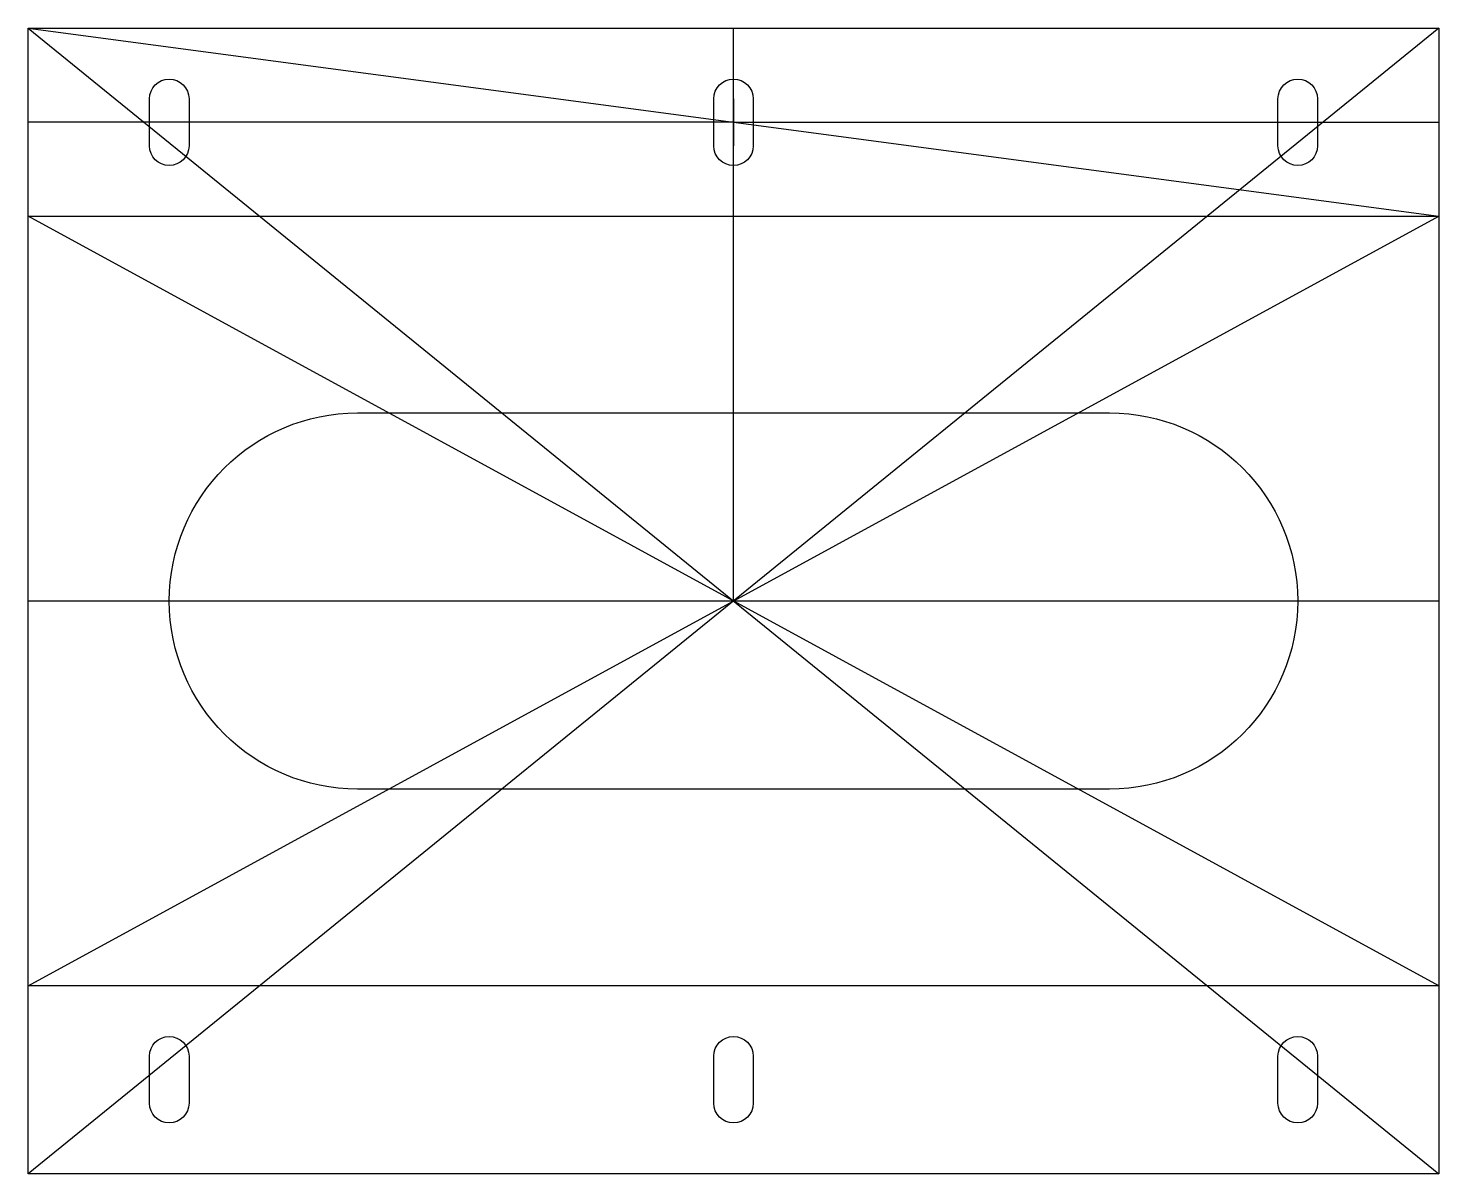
# Model space of a CAD drawing. Header units: millimetres. Extents: x -75 to 75, y -61 to 61.
import ezdxf

# ---------------------------------------------------------------- set-up
doc = ezdxf.new("R2010")
doc.units = ezdxf.units.MM
doc.layers.get('0').update_dxf_attribs({"linetype": 'CONTINUOUS'})

msp = doc.modelspace()

# ---------------------------------------------------------------- linework, layer by layer
for p, q in [((-75, 60.9), (75, 60.9)), ((-75, -60.9), (-75, 60.9)), ((-75, 60.9), (75, -60.9)), ((75, 60.9), (-75, -60.9)), ((-75, 60.9), (75, 40.9)), ((0, 0), (0, 60.9)), ((75, 60.9), (75, -60.9)), ((0, 53.4), (0, 48.4)), ((0, 50.9), (-75, 50.9)), ((0, 50.9), (75, 50.9)), ((-75, -40.9), (-75, 40.9)), ((-75, 40.9), (75, 40.9)), ((75, -40.9), (-75, 40.9)), ((-75, -40.9), (75, 40.9)), ((75, 40.9), (75, -40.9)), ((-75, 0), (75, 0)), ((-40, 0), (40, 0)), ((75, -40.9), (-75, -40.9)), ((75, -60.9), (-75, -60.9))]:
    msp.add_line(p, q)
for points in [[(-62.1, 53.4, -1), (-57.9, 53.4), (-57.9, 48.4, -1), (-62.1, 48.4)], [(-2.1, 48.4), (-2.1, 53.4, -1), (2.1, 53.4), (2.1, 48.4, -1)], [(57.9, 53.4, -1), (62.1, 53.4), (62.1, 48.4, -1), (57.9, 48.4)], [(40, -20), (-40, -20, -1), (-40, 20), (40, 20, -1)], [(-57.9, -53.4, -1), (-62.1, -53.4), (-62.1, -48.4, -1), (-57.9, -48.4)], [(2.1, -53.4, -1), (-2.1, -53.4), (-2.1, -48.4, -1), (2.1, -48.4)], [(62.1, -53.4, -1), (57.9, -53.4), (57.9, -48.4, -1), (62.1, -48.4)]]:
    msp.add_lwpolyline(points, format="xyb", close=True)

doc.saveas('drawing.dxf')
